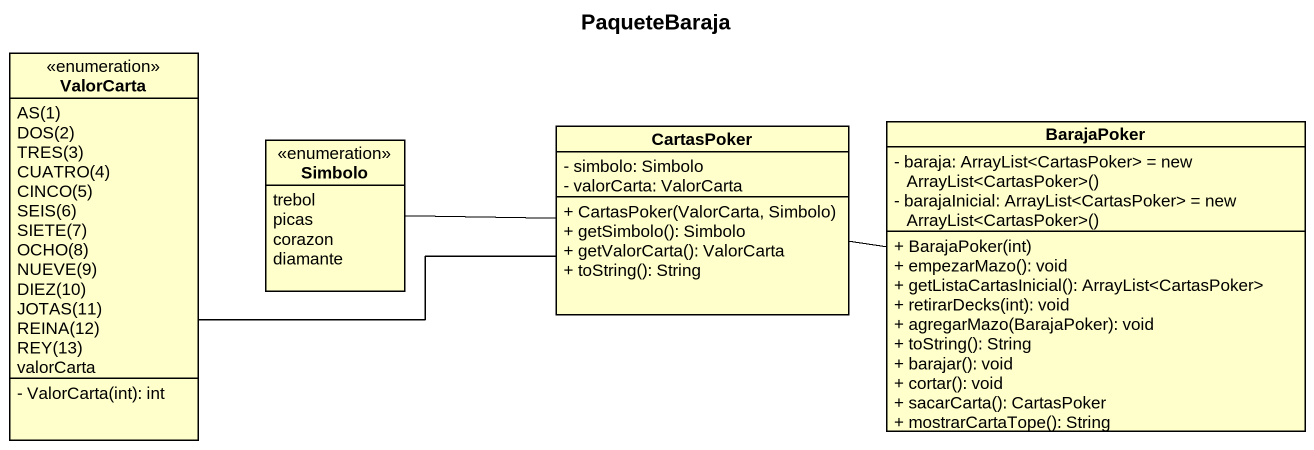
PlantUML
@startuml
title PaqueteBaraja
hide circle
hide empty members
skinparam classAttributeIconSize 0
enum ValorCarta {
  {field} AS(1)
  {field} DOS(2)
  {field} TRES(3)
  {field} CUATRO(4)
  {field} CINCO(5)
  {field} SEIS(6)
  {field} SIETE(7)
  {field} OCHO(8)
  {field} NUEVE(9)
  {field} DIEZ(10)
  {field} JOTAS(11)
  {field} REINA(12)
  {field} REY(13)
  valorCarta
  - ValorCarta(int): int
}
enum Simbolo {
  trebol
  picas
  corazon
  diamante
}
class CartasPoker {
  - simbolo: Simbolo
  - valorCarta: ValorCarta
  + CartasPoker(ValorCarta, Simbolo)
  + getSimbolo(): Simbolo
  + getValorCarta(): ValorCarta
  + toString(): String
}
class BarajaPoker {
  {field} - baraja: ArrayList<CartasPoker> = new ArrayList<CartasPoker>()
  {field} - barajaInicial: ArrayList<CartasPoker> = new ArrayList<CartasPoker>()
  + BarajaPoker(int)
  + empezarMazo(): void
  + getListaCartasInicial(): ArrayList<CartasPoker>
  + retirarDecks(int): void
  + agregarMazo(BarajaPoker): void
  + toString(): String
  + barajar(): void
  + cortar(): void
  + sacarCarta(): CartasPoker
  + mostrarCartaTope(): String
}
Simbolo -right- CartasPoker
CartasPoker -left- ValorCarta
BarajaPoker -left- CartasPoker
@enduml
